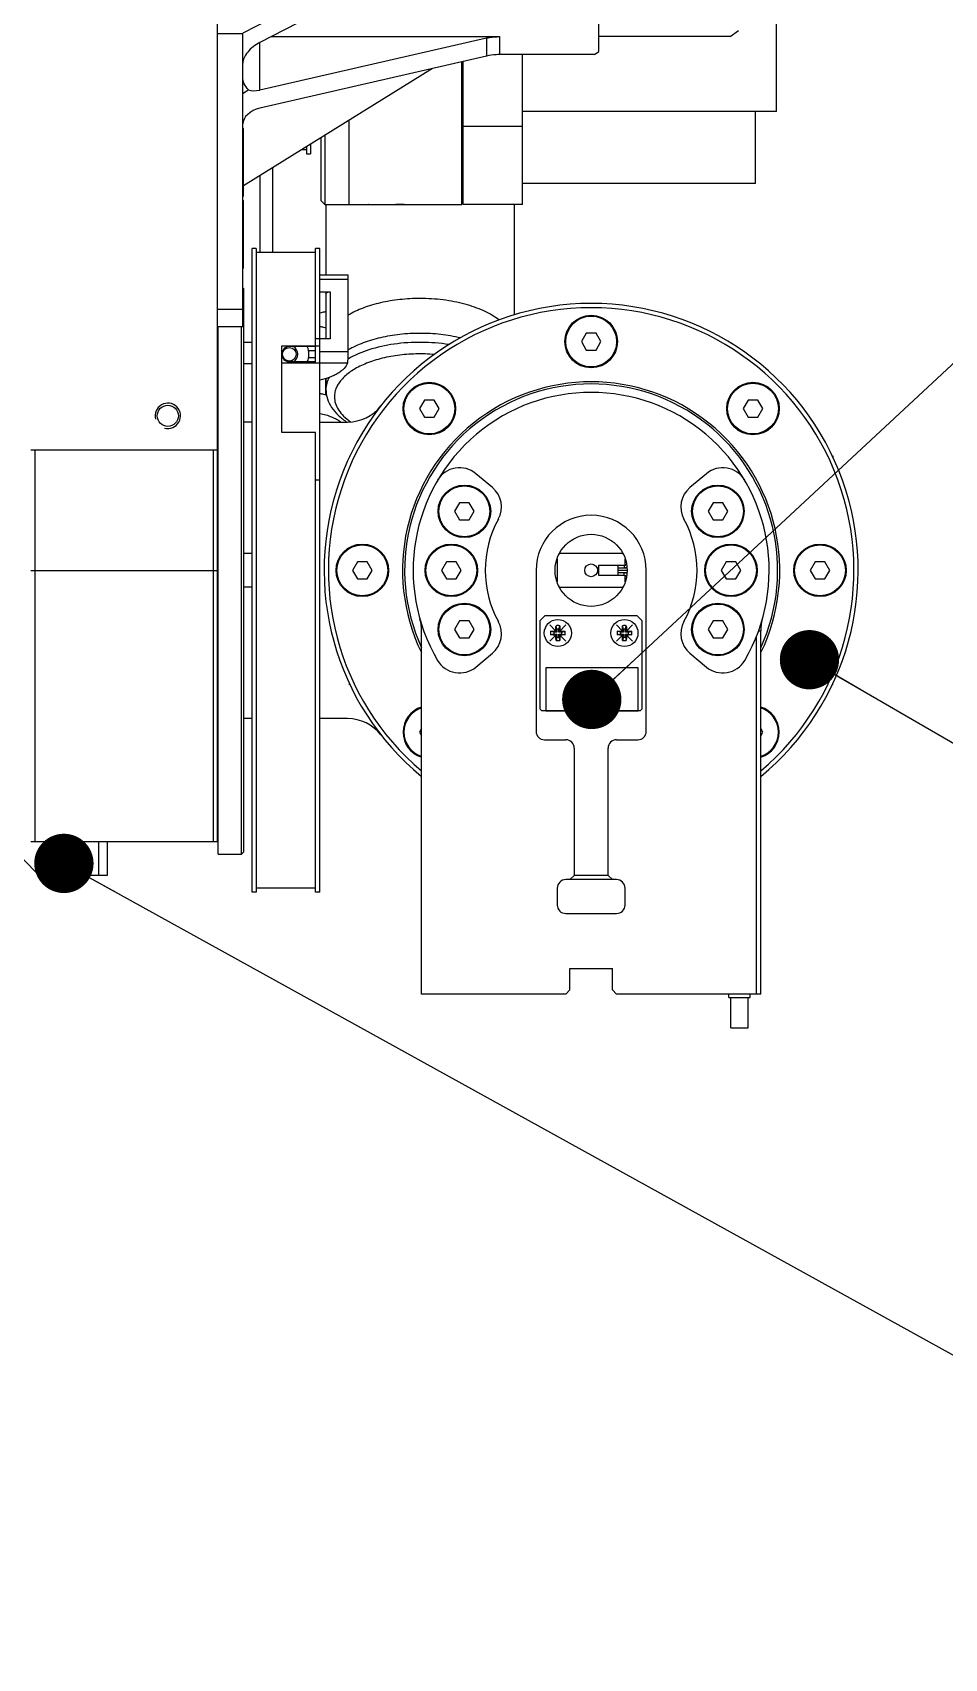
# Model space of a CAD drawing. Header units: millimetres. Extents: x 0 to 841, y 0 to 594.
# Drawn here: x 302.9 to 356.7, y 204.3 to 300.2 of the extents above; entities that cross this region are included whole.
import ezdxf

# ---------------------------------------------------------------- set-up
doc = ezdxf.new("R2010")
doc.units = ezdxf.units.MM
doc.header["$LTSCALE"] = 46.255
doc.layers.get('0').update_dxf_attribs({"linetype": 'CONTINUOUS'})
for name, color, linetype in [('AXIS', 7, 'CONTINUOUS'), ('COSMETIC', 7, 'CONTINUOUS'), ('NOTE', 7, 'CONTINUOUS')]:
    doc.layers.add(name, color=color, linetype=linetype)
doc.styles.get("Standard").update_dxf_attribs({"font": 'txt', "width": 0.85})
doc.dimstyles.get("Standard").update_dxf_attribs({"dimtxt": 3.5, "dimasz": 3.5, "dimexe": 1.5, "dimexo": 1, "dimtad": 1, "dimtxsty": 'STANDARD', "dimblk": '_FILLED', "dimblk1": '_FILLED', "dimblk2": '_FILLED', "dimcen": 0.09, "dimadec": 0, "dimazin": 0, "dimtol": 1, "dimtp": 0.01, "dimtm": 0.01, "dimtfac": 1, "dimtofl": 0, "dimtmove": 0, "dimatfit": 3, "dimldrblk": '_FILLED', "dimfxl": 1, "dimtolj": 1, "dimarcsym": 0})

# ---------------------------------------------------------------- blocks, each defined once
blk = doc.blocks.new('_FILLED')
at = {"color": 0, "linetype": 'BYBLOCK'}
blk.add_solid([(0, 0), (-1, 0.214), (-1, -0.214)], dxfattribs=at)

msp = doc.modelspace()

# ---------------------------------------------------------------- linework, layer by layer
at = {"color": 7, "linetype": 'CONTINUOUS'}
for p, q in [((336.305, 299.107), (336.305, 311.127)), ((346.796, 295.571), (346.796, 309.112)), ((313.805, 308.829), (313.805, 252.495)), ((329.398, 307.431), (315.305, 300.191)), ((329.398, 306.37), (316.305, 299.644)), ((344.055, 299.99), (344.555, 300.344)), ((313.805, 300.167), (315.305, 300.167)), ((315.305, 282.877), (315.305, 300.191)), ((329.679, 299.904), (316.305, 296.831)), ((316.305, 296.831), (316.305, 299.644)), ((316.98, 299.99), (330.451, 299.99)), ((329.679, 299.904), (329.679, 298.843)), ((330.451, 299.99), (330.451, 298.93)), ((344.055, 299.99), (336.305, 299.99)), ((329.679, 298.843), (316.305, 295.771)), ((328.296, 290.074), (328.296, 298.526)), ((336.055, 298.93), (330.451, 298.93)), ((331.796, 290.074), (331.796, 298.93)), ((336.055, 298.93), (336.305, 299.107)), ((326.488, 298.11), (315.355, 291.183)), ((346.796, 295.571), (331.796, 295.571)), ((345.546, 291.324), (345.546, 295.571)), ((315.305, 294.566), (315.355, 294.566)), ((315.355, 290.566), (315.355, 294.566)), ((331.796, 294.687), (328.296, 294.687)), ((319.305, 293.641), (319.305, 293.074)), ((319.905, 294.014), (319.905, 290.324)), ((320.155, 294.17), (320.155, 290.074)), ((321.586, 294.102), (321.555, 294.102)), ((318.796, 293.324), (319.055, 293.324)), ((319.055, 293.485), (319.055, 293.074)), ((319.055, 293.074), (319.305, 293.074)), ((316.305, 291.774), (316.305, 287.245)), ((321.586, 292.602), (321.555, 292.602)), ((345.546, 291.324), (331.796, 291.324)), ((315.305, 290.566), (315.355, 290.566)), ((315.305, 290.323), (315.355, 290.323)), ((315.355, 286.323), (315.355, 290.323)), ((319.905, 290.324), (320.155, 290.074)), ((320.211, 290.074), (320.211, 285.933)), ((331.796, 290.074), (328.296, 290.074)), ((331.311, 290.074), (331.311, 283.565)), ((316.105, 287.495), (315.855, 287.495)), ((315.855, 249.495), (315.855, 287.495)), ((316.105, 287.495), (316.105, 249.495)), ((319.605, 287.245), (316.105, 287.245)), ((319.855, 287.495), (319.605, 287.495)), ((319.605, 280.745), (319.605, 287.495)), ((319.855, 249.495), (319.855, 287.495)), ((315.305, 286.323), (315.355, 286.323)), ((319.855, 285.933), (321.518, 285.933)), ((315.355, 285.12), (315.305, 285.17)), ((315.355, 285.12), (315.355, 251.87)), ((319.855, 285.683), (321.53, 285.683)), ((321.53, 281.418), (321.53, 285.683)), ((319.855, 284.937), (320.455, 284.937)), ((320.205, 284.812), (320.205, 282.165)), ((320.455, 284.937), (320.455, 282.165)), ((313.805, 283.904), (315.305, 283.904)), ((313.805, 282.877), (315.305, 282.877)), ((313.855, 251.745), (313.855, 282.875)), ((315.23, 251.745), (315.23, 282.875)), ((319.605, 282.175), (319.855, 282.175)), ((320.455, 282.165), (319.855, 282.165)), ((335.567, 282.495), (335.278, 281.995)), ((336.144, 282.495), (335.567, 282.495)), ((336.433, 281.995), (336.144, 282.495)), ((315.855, 281.932), (315.355, 281.932)), ((317.605, 281.745), (319.855, 281.745)), ((317.605, 276.623), (317.605, 281.745)), ((319.605, 281.445), (319.186, 281.445)), ((319.855, 281.418), (321.53, 281.418)), ((335.278, 281.995), (335.567, 281.495)), ((335.567, 281.495), (336.144, 281.495)), ((336.144, 281.495), (336.433, 281.995)), ((315.855, 280.682), (315.355, 280.682)), ((317.605, 280.745), (319.855, 280.745)), ((319.605, 281.045), (319.186, 281.045)), ((319.855, 280.735), (321.484, 280.735)), ((320.205, 278.851), (320.205, 279.813)), ((320.211, 279.705), (320.211, 279.175)), ((326.021, 278.541), (325.732, 278.041)), ((326.598, 278.541), (326.021, 278.541)), ((326.887, 278.041), (326.598, 278.541)), ((345.112, 278.541), (344.824, 278.041)), ((345.69, 278.541), (345.112, 278.541)), ((345.978, 278.041), (345.69, 278.541)), ((325.732, 278.041), (326.021, 277.541)), ((326.021, 277.541), (326.598, 277.541)), ((326.598, 277.541), (326.887, 278.041)), ((344.824, 278.041), (345.112, 277.541)), ((345.112, 277.541), (345.69, 277.541)), ((345.69, 277.541), (345.978, 278.041)), ((315.855, 277.245), (315.355, 277.245)), ((319.605, 276.623), (317.605, 276.623)), ((319.605, 249.495), (319.605, 276.623)), ((319.855, 277.245), (321.485, 277.245)), ((302.805, 275.614), (313.805, 275.614)), ((303.055, 252.495), (303.055, 275.614)), ((313.555, 275.614), (313.555, 252.495)), ((321.605, 275.245), (321.605, 275.203)), ((350.105, 275.245), (350.105, 275.173)), ((319.855, 273.815), (319.605, 273.815)), ((330.031, 273.382), (329.057, 274.199)), ((342.653, 274.199), (341.68, 273.382)), ((328.089, 272.481), (327.801, 271.981)), ((327.801, 271.981), (328.089, 271.481)), ((328.667, 272.481), (328.089, 272.481)), ((328.956, 271.981), (328.667, 272.481)), ((328.667, 271.481), (328.956, 271.981)), ((343.044, 272.481), (342.755, 271.981)), ((342.755, 271.981), (343.044, 271.481)), ((343.621, 272.481), (343.044, 272.481)), ((343.91, 271.981), (343.621, 272.481)), ((343.621, 271.481), (343.91, 271.981)), ((328.089, 271.481), (328.667, 271.481)), ((343.044, 271.481), (343.621, 271.481)), ((315.855, 269.495), (315.355, 269.495)), ((322.067, 268.995), (321.778, 268.495)), ((322.644, 268.995), (322.067, 268.995)), ((322.933, 268.495), (322.644, 268.995)), ((327.317, 268.995), (327.028, 268.495)), ((327.894, 268.995), (327.317, 268.995)), ((328.183, 268.495), (327.894, 268.995)), ((333.855, 269.173), (333.855, 267.817)), ((337.605, 269.495), (334.105, 269.495)), ((336.305, 268.795), (337.811, 268.795)), ((336.305, 268.195), (336.305, 268.795)), ((337.455, 268.195), (337.455, 268.795)), ((337.811, 268.795), (337.811, 268.645)), ((337.855, 268.801), (337.855, 269.173)), ((343.817, 268.995), (343.528, 268.495)), ((344.394, 268.995), (343.817, 268.995)), ((344.683, 268.495), (344.394, 268.995)), ((349.067, 268.995), (348.778, 268.495)), ((349.644, 268.995), (349.067, 268.995)), ((349.933, 268.495), (349.644, 268.995)), ((302.805, 268.495), (313.805, 268.495)), ((321.778, 268.495), (322.067, 267.995)), ((322.067, 267.995), (322.644, 267.995)), ((322.644, 267.995), (322.933, 268.495)), ((327.028, 268.495), (327.317, 267.995)), ((327.317, 267.995), (327.894, 267.995)), ((327.894, 267.995), (328.183, 268.495)), ((332.605, 268.495), (332.605, 258.995)), ((337.811, 268.195), (336.305, 268.195)), ((337.455, 268.645), (337.963, 268.645)), ((337.98, 268.495), (337.455, 268.495)), ((337.963, 268.345), (337.455, 268.345)), ((337.811, 268.195), (337.811, 268.345)), ((337.855, 268.645), (337.855, 268.649)), ((337.855, 268.34), (337.855, 268.345)), ((337.855, 267.817), (337.855, 268.189)), ((339.105, 258.995), (339.105, 268.495)), ((343.528, 268.495), (343.817, 267.995)), ((343.817, 267.995), (344.394, 267.995)), ((344.394, 267.995), (344.683, 268.495)), ((348.778, 268.495), (349.067, 267.995)), ((349.067, 267.995), (349.644, 267.995)), ((349.644, 267.995), (349.933, 268.495)), ((315.855, 267.495), (315.355, 267.495)), ((334.105, 267.495), (337.605, 267.495)), ((332.852, 265.535), (333.152, 265.835)), ((333.152, 265.835), (338.546, 265.835)), ((338.546, 265.835), (338.846, 265.535)), ((325.855, 243.495), (325.855, 264.924)), ((328.089, 265.508), (327.801, 265.008)), ((327.801, 265.008), (328.089, 264.508)), ((328.667, 265.508), (328.089, 265.508)), ((328.956, 265.008), (328.667, 265.508)), ((328.667, 264.508), (328.956, 265.008)), ((332.852, 260.295), (332.852, 265.535)), ((333.655, 264.854), (333.457, 264.904)), ((333.833, 264.854), (333.655, 264.854)), ((333.655, 264.854), (333.655, 264.735)), ((333.833, 264.854), (333.774, 264.913)), ((333.833, 265.032), (333.784, 265.23)), ((333.952, 265.032), (333.833, 265.032)), ((333.833, 265.032), (333.833, 264.854)), ((333.952, 265.032), (334.001, 265.23)), ((333.952, 264.854), (333.952, 265.032)), ((333.952, 264.854), (334.011, 264.913)), ((334.13, 264.854), (333.952, 264.854)), ((334.13, 264.854), (334.328, 264.904)), ((334.13, 264.735), (334.13, 264.854)), ((337.58, 264.854), (337.382, 264.904)), ((337.758, 264.854), (337.58, 264.854)), ((337.58, 264.854), (337.58, 264.735)), ((337.758, 264.854), (337.699, 264.913)), ((337.758, 265.032), (337.709, 265.23)), ((337.877, 265.032), (337.758, 265.032)), ((337.758, 265.032), (337.758, 264.854)), ((337.877, 265.032), (337.926, 265.23)), ((337.877, 264.854), (337.877, 265.032)), ((337.877, 264.854), (337.936, 264.913)), ((338.055, 264.854), (337.877, 264.854)), ((338.055, 264.854), (338.253, 264.904)), ((338.055, 264.735), (338.055, 264.854)), ((338.846, 265.535), (338.846, 260.295)), ((343.044, 265.508), (342.755, 265.008)), ((342.755, 265.008), (343.044, 264.508)), ((343.621, 265.508), (343.044, 265.508)), ((343.91, 265.008), (343.621, 265.508)), ((343.621, 264.508), (343.91, 265.008)), ((345.729, 264.924), (345.855, 264.924)), ((345.855, 243.495), (345.855, 264.924)), ((328.089, 264.508), (328.667, 264.508)), ((333.655, 264.735), (333.457, 264.686)), ((333.655, 264.735), (333.833, 264.735)), ((333.833, 264.735), (333.774, 264.676)), ((333.833, 264.557), (333.784, 264.36)), ((333.833, 264.735), (333.833, 264.557)), ((333.833, 264.557), (333.952, 264.557)), ((333.952, 264.735), (334.13, 264.735)), ((333.952, 264.735), (334.011, 264.676)), ((333.952, 264.557), (333.952, 264.735)), ((333.952, 264.557), (334.001, 264.36)), ((334.13, 264.735), (334.328, 264.686)), ((337.58, 264.735), (337.382, 264.686)), ((337.58, 264.735), (337.758, 264.735)), ((337.758, 264.735), (337.699, 264.676)), ((337.758, 264.557), (337.709, 264.36)), ((337.758, 264.735), (337.758, 264.557)), ((337.758, 264.557), (337.877, 264.557)), ((337.877, 264.735), (338.055, 264.735)), ((337.877, 264.735), (337.936, 264.676)), ((337.877, 264.557), (337.877, 264.735)), ((337.877, 264.557), (337.926, 264.36)), ((338.055, 264.735), (338.253, 264.686)), ((343.044, 264.508), (343.621, 264.508)), ((345.605, 243.495), (345.605, 264.598)), ((329.057, 262.791), (330.031, 263.607)), ((341.68, 263.607), (342.653, 262.791)), ((338.637, 262.745), (333.176, 262.745)), ((333.176, 262.745), (333.176, 260.205)), ((338.637, 260.205), (338.637, 262.745)), ((321.605, 261.745), (321.605, 261.817)), ((350.105, 261.745), (350.105, 261.787)), ((332.952, 260.195), (332.852, 260.295)), ((338.746, 260.195), (332.952, 260.195)), ((333.176, 260.205), (338.637, 260.205)), ((338.846, 260.295), (338.746, 260.195)), ((315.855, 259.745), (315.355, 259.745)), ((321.485, 259.745), (319.855, 259.745)), ((325.855, 259.162), (325.732, 258.949)), ((345.978, 258.949), (345.855, 259.162)), ((325.732, 258.949), (325.855, 258.735)), ((333.105, 258.495), (334.355, 258.495)), ((337.355, 258.495), (338.605, 258.495)), ((345.855, 258.735), (345.978, 258.949)), ((334.855, 257.995), (334.855, 250.495)), ((336.855, 250.495), (336.855, 257.995)), ((302.805, 252.495), (313.805, 252.495)), ((306.805, 252.495), (306.805, 250.495)), ((307.305, 252.495), (307.305, 250.495)), ((302.305, 251.495), (303.305, 250.495)), ((315.355, 251.87), (315.23, 251.745)), ((307.305, 250.495), (303.305, 250.495)), ((334.605, 250.245), (334.855, 250.495)), ((336.855, 250.495), (334.855, 250.495)), ((336.855, 250.495), (337.105, 250.245)), ((316.105, 249.495), (315.855, 249.495)), ((319.605, 249.745), (316.105, 249.745)), ((319.855, 249.495), (319.605, 249.495)), ((333.855, 249.745), (333.855, 248.745)), ((337.355, 250.245), (334.355, 250.245)), ((337.855, 248.745), (337.855, 249.745)), ((334.355, 248.245), (337.355, 248.245)), ((334.605, 244.995), (337.105, 244.995)), ((334.605, 243.745), (334.605, 244.995)), ((337.105, 243.745), (337.105, 244.995)), ((334.355, 243.495), (334.605, 243.745)), ((337.105, 243.745), (337.355, 243.495)), ((334.355, 243.495), (325.855, 243.495)), ((345.855, 243.495), (337.355, 243.495)), ((343.98, 243.295), (343.98, 243.495)), ((343.98, 243.295), (345.23, 243.295)), ((344.093, 241.495), (344.093, 243.295)), ((345.118, 241.495), (345.118, 243.295)), ((345.23, 243.295), (345.23, 243.495)), ((344.093, 241.495), (345.118, 241.495))]:
    msp.add_line(p, q, dxfattribs=at)
at = {"color": 3, "linetype": 'CONTINUOUS'}
msp.add_line((317.055, 292.241), (317.055, 287.245), dxfattribs=at)
at = {"color": 7, "linetype": 'CONTINUOUS'}
for centre, radius in [((335.855, 281.995), 1.5), ((318.055, 281.245), 0.4), ((326.309, 278.041), 1.5), ((345.401, 278.041), 1.5), ((328.378, 271.981), 1.55), ((328.378, 271.981), 1.5), ((343.332, 271.981), 1.5), ((335.855, 268.495), 2.125), ((322.355, 268.495), 1.5), ((327.605, 268.495), 1.55), ((327.605, 268.495), 1.5), ((344.105, 268.495), 1.5), ((349.355, 268.495), 1.5), ((335.855, 268.495), 0.375), ((328.378, 265.008), 1.55), ((328.378, 265.008), 1.5), ((343.332, 265.008), 1.5), ((333.893, 264.795), 0.8), ((337.818, 264.795), 0.8)]:
    msp.add_circle(centre, radius, dxfattribs=at)
for centre, radius, start, end in [((335.855, 268.495), 15.75, 309.44035, 230.55968), ((335.855, 268.495), 15.5, 310.23972, 229.76031), ((318.055, 281.245), 0.5, 295.38921, 64.61104), ((321.601, 279.705), 1.39, 175.19939, 179.99417), ((335.855, 268.495), 11.125, 334.16629, 205.83408), ((335.855, 268.495), 11, 335.38358, 204.61699), ((335.855, 268.495), 10.5, 329.59407, 210.40593), ((321.485, 279.745), 2.5, 270, 321.94349), ((328.093, 273.05), 1.5, 50, 149.59407), ((343.617, 273.05), 1.5, 30.40593, 130), ((329.066, 272.233), 1.5, 331.15994, 50), ((342.644, 272.233), 1.5, 130, 208.84006), ((335.855, 268.495), 3.25, 0, 180), ((335.855, 268.495), 6.25, 151.15994, 208.84006), ((335.855, 268.495), 6.25, 331.15994, 28.84006), ((334.105, 269.245), 0.25, 90, 125.47773), ((337.605, 269.245), 0.25, 54.52227, 90), ((337.811, 268.97), 0.175, 270, 317.82971), ((337.811, 268.97), 0.325, 270, 297.2708), ((337.811, 268.02), 0.325, 62.7292, 90), ((337.811, 268.02), 0.175, 42.17029, 90), ((334.105, 267.745), 0.25, 234.52227, 270), ((337.605, 267.745), 0.25, 270, 305.47773), ((323.355, 264.924), 2.5, 0, 15.94237), ((329.066, 264.756), 1.5, 310, 28.84006), ((335.984, 264.795), 2.529, 177.5344, 182.4656), ((333.892, 262.711), 2.521, 89.99526, 92.4686), ((333.893, 262.711), 2.521, 87.5314, 90.00474), ((331.801, 264.795), 2.529, 357.5344, 2.4656), ((339.909, 264.795), 2.529, 177.5344, 182.4656), ((337.817, 262.711), 2.521, 89.99526, 92.4686), ((337.818, 262.711), 2.521, 87.5314, 90.00474), ((335.726, 264.795), 2.529, 357.5344, 2.4656), ((342.644, 264.756), 1.5, 151.15994, 230), ((348.355, 264.924), 2.5, 164.05763, 180), ((333.892, 266.878), 2.521, 267.5314, 270.00474), ((333.893, 266.878), 2.521, 269.99526, 272.4686), ((337.817, 266.878), 2.521, 267.5314, 270.00474), ((337.818, 266.878), 2.521, 269.99526, 272.4686), ((328.093, 263.94), 1.5, 210.40593, 310), ((343.617, 263.94), 1.5, 230, 329.59407), ((326.309, 258.949), 1.5, 107.70633, 252.29367), ((345.401, 258.949), 1.5, 287.70633, 72.29367), ((321.485, 257.245), 2.5, 38.05651, 90), ((333.105, 258.995), 0.5, 180, 270), ((334.355, 257.995), 0.5, 0, 90), ((337.355, 257.995), 0.5, 90, 180), ((338.605, 258.995), 0.5, 270, 360), ((334.355, 249.745), 0.5, 90, 180), ((337.355, 249.745), 0.5, 0, 90), ((334.355, 248.745), 0.5, 180, 270), ((337.355, 248.745), 0.5, 270, 360)]:
    msp.add_arc(centre, radius, start, end, dxfattribs=at)
at = {"color": 2, "linetype": 'CONTINUOUS'}
msp.add_arc((310.885, 277.614), 0.75, 255, 195, dxfattribs=at)
at = {"color": 7, "linetype": 'CONTINUOUS'}
for centre, major_axis, ratio, start_param, end_param in [((316.305, 298.937), (0.929, 0.739), 0.501817, 1.190637, 2.761434), ((305.434, 295.748), (11.525, 2.787), 0.217659, -0.597228, -0.537835), ((316.305, 297.538), (0.965, 0.407), 0.644584, -2.560601, -1.836491), ((316.305, 295.064), (0.965, 0.407), 0.644584, 1.305102, 2.875898)]:
    msp.add_ellipse(centre, major_axis=major_axis, ratio=ratio, start_param=start_param, end_param=end_param, dxfattribs=at)
for points, knots in [([(329.679, 299.904), (329.741, 299.918), (329.996, 299.969), (330.256, 299.99), (330.451, 299.99)], [0, 0, 0, 0, 0.247514, 1, 1, 1, 1]), ([(330.451, 298.93), (330.386, 298.93), (330.126, 298.923), (329.868, 298.887), (329.679, 298.843)], [0, 0, 0, 0, 0.252109, 1, 1, 1, 1]), ([(315.643, 296.857), (315.54, 296.955), (315.374, 297.185), (315.305, 297.462), (315.305, 297.596)], [0, 0, 0, 0, 0.515472, 1, 1, 1, 1]), ([(321.53, 285.683), (321.53, 285.718), (321.53, 285.779), (321.53, 285.85), (321.529, 285.893), (321.527, 285.912), (321.525, 285.923), (321.524, 285.929), (321.521, 285.933), (321.519, 285.933)], [0, 0, 0, 0, 0.410508, 0.725395, 0.840072, 0.92366, 0.953544, 0.975648, 1, 1, 1, 1]), ([(320.205, 284.812), (320.205, 284.82), (320.209, 284.837), (320.224, 284.861), (320.248, 284.883), (320.292, 284.909), (320.362, 284.931), (320.423, 284.937), (320.455, 284.937)], [0, 0, 0, 0, 0.082283, 0.173143, 0.277885, 0.398446, 0.681599, 1, 1, 1, 1]), ([(325.761, 284.537), (325.362, 284.537), (324.578, 284.495), (323.449, 284.308), (322.425, 284.006), (321.804, 283.72), (321.527, 283.556)], [0, 0, 0, 0, 0.272472, 0.535443, 0.780262, 1, 1, 1, 1]), ([(330.416, 283.272), (330.144, 283.482), (329.494, 283.853), (328.379, 284.24), (327.11, 284.482), (326.217, 284.537), (325.761, 284.537)], [0, 0, 0, 0, 0.210703, 0.453519, 0.720377, 1, 1, 1, 1]), ([(320.205, 283.763), (320.177, 283.755), (320.062, 283.722), (319.945, 283.693), (319.856, 283.675)], [0, 0, 0, 0, 0.24504, 1, 1, 1, 1]), ([(319.856, 282.891), (319.886, 282.885), (320.004, 282.859), (320.12, 282.828), (320.206, 282.802)], [0, 0, 0, 0, 0.254755, 1, 1, 1, 1]), ([(325.761, 282.48), (325.362, 282.48), (324.578, 282.438), (323.449, 282.251), (322.425, 281.95), (321.804, 281.663), (321.527, 281.5)], [0, 0, 0, 0, 0.272472, 0.535443, 0.780262, 1, 1, 1, 1]), ([(328.145, 282.211), (327.763, 282.302), (326.971, 282.436), (326.169, 282.48), (325.761, 282.48)], [0, 0, 0, 0, 0.490697, 1, 1, 1, 1]), ([(326.604, 281.231), (326.241, 281.262), (325.513, 281.283), (324.442, 281.199), (323.431, 281.004), (322.525, 280.706), (321.765, 280.318), (321.183, 279.855), (320.858, 279.398), (320.731, 279.021), (320.711, 278.833), (320.711, 278.742)], [0, 0, 0, 0, 0.157374, 0.313483, 0.462905, 0.600814, 0.723529, 0.829292, 0.91939, 0.960376, 1, 1, 1, 1]), ([(321.484, 280.735), (321.491, 280.754), (321.502, 280.796), (321.519, 280.897), (321.528, 281.044), (321.53, 281.23), (321.53, 281.357), (321.53, 281.418)], [0, 0, 0, 0, 0.085447, 0.190423, 0.445783, 0.730095, 1, 1, 1, 1]), ([(327.46, 281.816), (326.928, 281.902), (325.847, 281.988), (324.257, 281.886), (322.791, 281.565), (321.903, 281.192), (321.519, 280.964)], [0, 0, 0, 0, 0.264934, 0.530801, 0.780599, 1, 1, 1, 1]), ([(321.484, 280.735), (321.44, 280.616), (321.324, 280.446), (321.118, 280.257), (320.922, 280.119), (320.693, 279.995), (320.341, 279.845), (320.054, 279.765), (319.856, 279.723)], [0, 0, 0, 0, 0.191778, 0.301769, 0.42216, 0.552959, 0.693614, 1, 1, 1, 1]), ([(320.394, 279.882), (320.335, 279.771), (320.243, 279.541), (320.211, 279.294), (320.211, 279.175)], [0, 0, 0, 0, 0.511605, 1, 1, 1, 1]), ([(319.856, 278.94), (319.886, 278.933), (320.003, 278.907), (320.12, 278.877), (320.205, 278.851)], [0, 0, 0, 0, 0.254755, 1, 1, 1, 1]), ([(320.211, 279.175), (320.211, 278.988), (320.272, 278.608), (320.534, 278.083), (320.937, 277.617), (321.27, 277.358), (321.451, 277.238)], [0, 0, 0, 0, 0.233862, 0.4739, 0.727087, 1, 1, 1, 1]), ([(320.711, 278.742), (320.711, 278.609), (320.755, 278.333), (320.949, 277.941), (321.259, 277.575), (321.521, 277.364), (321.667, 277.263)], [0, 0, 0, 0, 0.217872, 0.450613, 0.709317, 1, 1, 1, 1]), ([(319.859, 277.759), (320.094, 277.709), (320.431, 277.611), (320.834, 277.418), (321.008, 277.306), (321.085, 277.246)], [0, 0, 0, 0, 0.538857, 0.780349, 1, 1, 1, 1]), ([(333.457, 264.904), (333.483, 264.905), (333.588, 264.91), (333.694, 264.912), (333.774, 264.913)], [0, 0, 0, 0, 0.238682, 1, 1, 1, 1]), ([(333.774, 264.913), (333.774, 264.941), (333.776, 265.046), (333.78, 265.152), (333.784, 265.23)], [0, 0, 0, 0, 0.259379, 1, 1, 1, 1]), ([(334.001, 265.23), (334.003, 265.205), (334.008, 265.099), (334.01, 264.994), (334.011, 264.913)], [0, 0, 0, 0, 0.238682, 1, 1, 1, 1]), ([(334.011, 264.913), (334.039, 264.913), (334.144, 264.911), (334.25, 264.908), (334.328, 264.904)], [0, 0, 0, 0, 0.259379, 1, 1, 1, 1]), ([(337.382, 264.904), (337.408, 264.905), (337.513, 264.91), (337.619, 264.912), (337.699, 264.913)], [0, 0, 0, 0, 0.238682, 1, 1, 1, 1]), ([(337.699, 264.913), (337.699, 264.941), (337.701, 265.046), (337.705, 265.152), (337.709, 265.23)], [0, 0, 0, 0, 0.259379, 1, 1, 1, 1]), ([(337.926, 265.23), (337.928, 265.205), (337.933, 265.099), (337.935, 264.994), (337.936, 264.913)], [0, 0, 0, 0, 0.238682, 1, 1, 1, 1]), ([(337.936, 264.913), (337.964, 264.913), (338.069, 264.911), (338.175, 264.908), (338.253, 264.904)], [0, 0, 0, 0, 0.259379, 1, 1, 1, 1]), ([(333.774, 264.676), (333.747, 264.676), (333.641, 264.678), (333.536, 264.682), (333.457, 264.686)], [0, 0, 0, 0, 0.259379, 1, 1, 1, 1]), ([(333.784, 264.36), (333.783, 264.385), (333.778, 264.49), (333.775, 264.596), (333.774, 264.676)], [0, 0, 0, 0, 0.238682, 1, 1, 1, 1]), ([(334.011, 264.676), (334.011, 264.649), (334.009, 264.543), (334.006, 264.438), (334.001, 264.36)], [0, 0, 0, 0, 0.259379, 1, 1, 1, 1]), ([(334.328, 264.686), (334.303, 264.685), (334.197, 264.68), (334.092, 264.677), (334.011, 264.676)], [0, 0, 0, 0, 0.238682, 1, 1, 1, 1]), ([(337.699, 264.676), (337.672, 264.676), (337.566, 264.678), (337.461, 264.682), (337.382, 264.686)], [0, 0, 0, 0, 0.259379, 1, 1, 1, 1]), ([(337.709, 264.36), (337.708, 264.385), (337.703, 264.49), (337.7, 264.596), (337.699, 264.676)], [0, 0, 0, 0, 0.238682, 1, 1, 1, 1]), ([(337.936, 264.676), (337.936, 264.649), (337.934, 264.543), (337.931, 264.438), (337.926, 264.36)], [0, 0, 0, 0, 0.259379, 1, 1, 1, 1]), ([(338.253, 264.686), (338.228, 264.685), (338.122, 264.68), (338.017, 264.677), (337.936, 264.676)], [0, 0, 0, 0, 0.238682, 1, 1, 1, 1])]:
    msp.add_open_spline(points, degree=3, knots=knots, dxfattribs=at)
at = {"color": 2, "linetype": 'CONTINUOUS'}
for points in [[(324.586, 290.076), (324.576, 290.076), (324.563, 290.076), (324.547, 290.076), (324.537, 290.076), (324.524, 290.077), (324.511, 290.077), (324.5, 290.078), (324.49, 290.078), (324.48, 290.079), (324.469, 290.079), (324.461, 290.08), (324.454, 290.08), (324.443, 290.081), (324.433, 290.082), (324.423, 290.083), (324.413, 290.084), (324.4, 290.085), (324.387, 290.086), (324.377, 290.087), (324.362, 290.089), (324.35, 290.09), (324.34, 290.092)], [(324.833, 290.092), (324.823, 290.09), (324.811, 290.089), (324.796, 290.087), (324.786, 290.086), (324.773, 290.085), (324.76, 290.084), (324.75, 290.083), (324.74, 290.082), (324.73, 290.081), (324.719, 290.08), (324.712, 290.08), (324.704, 290.079), (324.694, 290.079), (324.683, 290.078), (324.673, 290.078), (324.662, 290.077), (324.649, 290.077), (324.636, 290.076), (324.626, 290.076), (324.61, 290.076), (324.597, 290.076), (324.586, 290.076)]]:
    msp.add_open_spline(points, degree=3, knots=[0, 0, 0, 0, 0.125, 0.15625, 0.1875, 0.25, 0.3125, 0.34375, 0.375, 0.4375, 0.46875, 0.5, 0.53125, 0.5625, 0.625, 0.65625, 0.6875, 0.75, 0.8125, 0.84375, 0.875, 1, 1, 1, 1], dxfattribs=at)
at = {"layer": 'AXIS', "color": 7, "linetype": 'CONTINUOUS'}
for p, q in [((328.236, 290.074), (328.236, 298.512)), ((321.555, 295.041), (321.555, 290.074)), ((321.586, 290.074), (321.586, 295.06)), ((328.296, 290.824), (328.236, 290.824)), ((320.155, 290.074), (321.555, 290.074)), ((320.211, 290.074), (320.211, 285.933)), ((321.586, 290.074), (322.711, 290.074)), ((322.85, 290.092), (326.323, 290.092)), ((326.461, 290.074), (328.236, 290.074)), ((331.311, 290.074), (331.311, 283.565)), ((319.605, 281.695), (318.055, 281.695)), ((319.605, 280.795), (318.055, 280.795)), ((320.211, 279.705), (320.211, 279.175)), ((313.805, 252.745), (313.855, 252.745)), ((313.855, 251.745), (315.23, 251.745))]:
    msp.add_line(p, q, dxfattribs=at)
for centre, radius in [((335.855, 281.995), 1.55), ((326.309, 278.041), 1.55), ((345.401, 278.041), 1.55), ((310.885, 277.614), 0.625), ((343.332, 271.981), 1.55), ((322.355, 268.495), 1.55), ((344.105, 268.495), 1.55), ((349.355, 268.495), 1.55), ((343.332, 265.008), 1.55)]:
    msp.add_circle(centre, radius, dxfattribs=at)
for centre, radius, start, end in [((318.055, 281.245), 0.45, 90, 270), ((318.055, 281.245), 1.15, 336.92757, 23.07243), ((326.309, 258.949), 1.55, 107.13396, 252.86604), ((345.401, 258.949), 1.55, 287.13396, 72.86604)]:
    msp.add_arc(centre, radius, start, end, dxfattribs=at)
for points, knots in [([(322.719, 290.075), (322.717, 290.075), (322.715, 290.074), (322.712, 290.075), (322.711, 290.074)], [0, 0, 0, 0, 0.746468, 1, 1, 1, 1]), ([(322.712, 290.074), (322.724, 290.074), (322.77, 290.083), (322.817, 290.087), (322.85, 290.092)], [0, 0, 0, 0, 0.27092, 1, 1, 1, 1]), ([(326.323, 290.092), (326.356, 290.087), (326.403, 290.083), (326.449, 290.074), (326.461, 290.074)], [0, 0, 0, 0, 0.72908, 1, 1, 1, 1])]:
    msp.add_open_spline(points, degree=3, knots=knots, dxfattribs=at)
at = {"layer": 'COSMETIC', "color": 7, "linetype": 'CONTINUOUS'}
for p, q in [((333.418, 265.27), (333.774, 264.913)), ((334.368, 265.27), (334.011, 264.913)), ((337.343, 265.27), (337.699, 264.913)), ((338.293, 265.27), (337.936, 264.913)), ((333.418, 264.32), (333.774, 264.676)), ((334.368, 264.32), (334.011, 264.676)), ((337.343, 264.32), (337.699, 264.676)), ((338.293, 264.32), (337.936, 264.676))]:
    msp.add_line(p, q, dxfattribs=at)

# ---------------------------------------------------------------- leaders
at = {"layer": 'NOTE', "color": 2, "linetype": 'CONTINUOUS'}
for points in [[(335.891, 260.877), (374.25, 296.537), (380.25, 296.537)], [(348.733, 263.221), (380.306, 244.889), (386.306, 244.889)], [(304.755, 251.202), (389.567, 204.284), (395.567, 204.284)]]:
    msp.add_leader(points, dimstyle='STANDARD', override={"dimtad": 0, "dimldrblk": 'DOT'}, dxfattribs=at)

doc.saveas('drawing.dxf')
